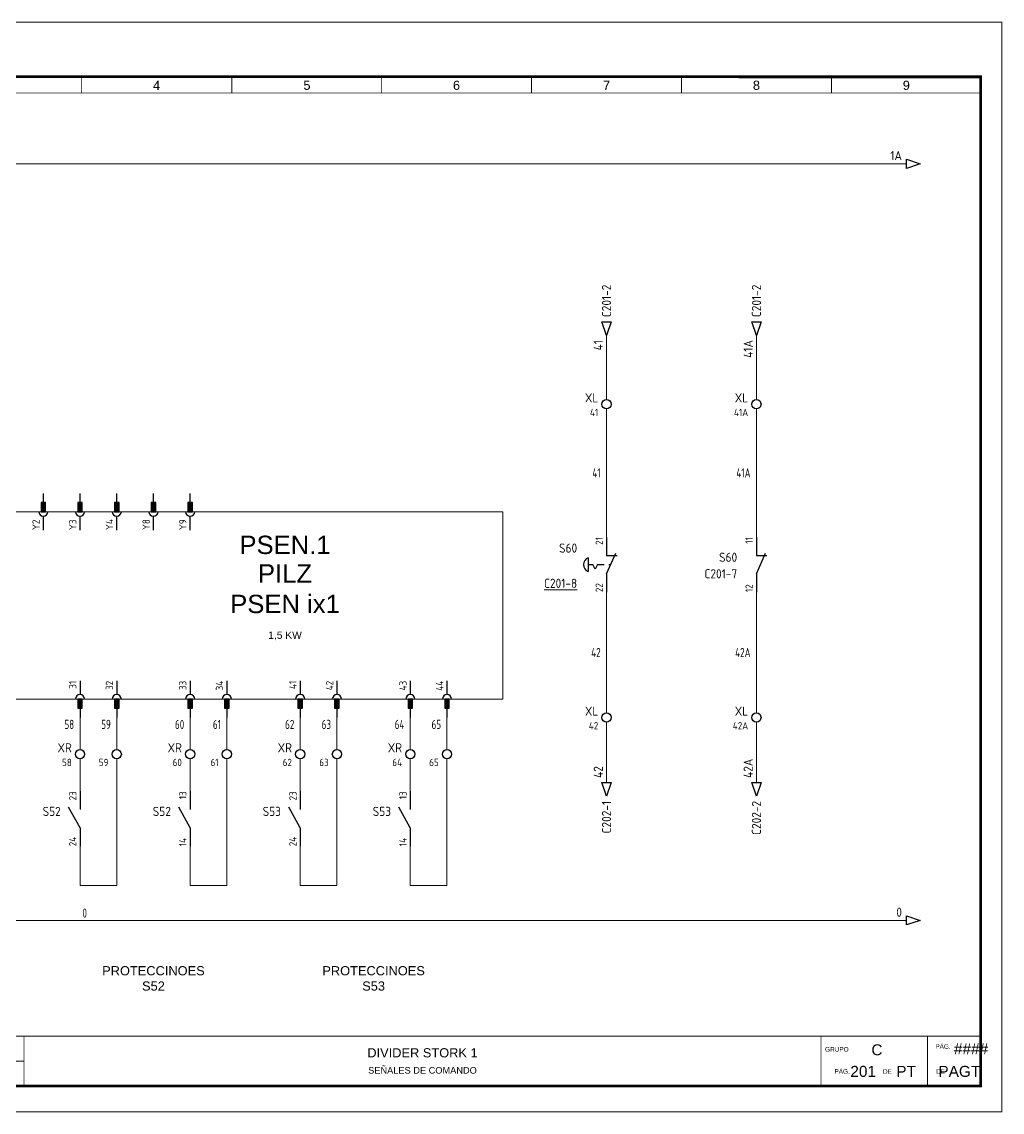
# Model space of a CAD drawing. Header units: millimetres. Extents: x -135 to 420, y 0 to 297.
# Drawn here: x 153.1 to 420.2, y 0 to 297.2 of the extents above; entities that cross this region are included whole.
import ezdxf
from ezdxf.enums import TextEntityAlignment as Align

# ---------------------------------------------------------------- set-up
doc = ezdxf.new("R2010")
doc.units = ezdxf.units.MM
for name, color, linetype, lineweight in [('eProC - L2', 41, 'Continuous', 20), ('RED_15', 1, 'Continuous', 15), ('WHT_15', 7, 'Continuous', 15)]:
    doc.layers.add(name, color=color, linetype=linetype, lineweight=lineweight)
for name, color, linetype in [('SYMS', 7, 'Continuous'), ('TAGS', 150, 'Continuous'), ('TERMS', 123, 'Continuous'), ('WIREFIXED', 7, 'Continuous'), ('WIRENO', 72, 'Continuous'), ('WIREREF', 52, 'Continuous'), ('WIREREF_DEST', 52, 'Continuous'), ('XREF', 7, 'Continuous'), ('XREFCHILD', 134, 'Continuous')]:
    doc.layers.add(name, color=color, linetype=linetype)
doc.styles.get("Standard").update_dxf_attribs({"font": 'arial.ttf'})
doc.styles.add('WD_IEC', font='ISOCP2.shx', dxfattribs={"width": 0.9, "height": 4})
picture_1 = doc.add_image_def('image1.jpg', size_in_pixel=(564, 174))

# ---------------------------------------------------------------- blocks, each defined once
blk = doc.blocks.new('eproc_rotulo_010')
at = {"layer": 'eProC - L2', "color": 0, "lineweight": 5, "const_width": 0.233}
for points in [[(0.12, 297.12), (420.12, 297.12), (420.12, 0.12), (0.12, 0.12), (0.12, 297.12)], [(5.9, 20.72), (414.37, 20.7)], [(49.98, 7.12), (49.98, 20.72)], [(70.35, 7.12), (70.35, 20.72)], [(153.64, 7.04), (153.64, 20.64)], [(70.35, 13.92), (153.64, 13.92)], [(126.3, 7.12), (126.3, 13.92)]]:
    blk.add_lwpolyline(points, dxfattribs=at)
at = {"layer": 'eProC - L2', "color": 0}
blk.add_lwpolyline([(420.12, 0.12), (420.12, 297.12), (0.12, 297.12), (0.12, 0.12), (420.12, 0.12)], dxfattribs=at)
at = {"layer": 'eProC - L2', "color": 0, "lineweight": 40, "const_width": 0.75}
blk.add_lwpolyline([(5.92, 7.13), (414.37, 7.11), (414.4, 282.24), (5.95, 282.27)], close=True, dxfattribs=at)
at = {"layer": 'eProC - L2', "color": 0, "lineweight": 5, "const_width": 0.233}
for points in [[(46.8, 277.83), (5.9, 277.83), (5.9, 282.27), (46.8, 282.27)], [(87.64, 277.83), (46.75, 277.83), (46.75, 282.27), (87.64, 282.27)], [(128.54, 277.83), (87.64, 277.83), (87.64, 282.26), (128.54, 282.26)], [(169.38, 277.83), (128.49, 277.83), (128.49, 282.26), (169.38, 282.26)], [(210.28, 277.82), (169.38, 277.82), (169.38, 282.26), (210.28, 282.26)], [(251.12, 277.82), (210.23, 277.82), (210.23, 282.26), (251.12, 282.26)], [(373.76, 277.83), (332.86, 277.83), (332.86, 282.27), (373.76, 282.27)], [(414.6, 277.83), (373.71, 277.83), (373.71, 282.27), (414.6, 282.27)], [(292.02, 277.82), (251.12, 277.82), (251.12, 282.25), (292.02, 282.25)], [(332.86, 277.82), (291.97, 277.82), (291.97, 282.25), (332.86, 282.25)]]:
    blk.add_lwpolyline(points, close=True, dxfattribs=at)
at = {"layer": 'eProC - L2', "color": 0, "lineweight": 0, "const_width": 0.233}
for points in [[(370.87, 7.1), (370.87, 20.7)], [(399.87, 7.1), (399.87, 20.7)]]:
    blk.add_lwpolyline(points, dxfattribs=at)
at = {"layer": 'eProC - L2', "color": 0, "lineweight": 20, "char_height": 2.5, "attachment_point": 8}
for s, insert in [('{\\fArial|b0|i0|c0|p18;0}', (26.3, 278.65)), ('{\\fArial|b0|i0|c0|p18;1}', (67.19, 278.65)), ('{\\fArial|b0|i0|c0|p18;2}', (108.3, 278.65)), ('{\\fArial|b0|i0|c0|p18;3}', (148.93, 278.65)), ('{\\fArial|b0|i0|c0|p18;4}', (189.78, 278.65)), ('{\\fArial|b0|i0|c0|p18;5}', (230.77, 278.65)), ('{\\fArial|b0|i0|c0|p18;6}', (271.52, 278.65)), ('{\\fArial|b0|i0|c0|p18;7}', (312.41, 278.65)), ('{\\fArial|b0|i0|c0|p18;8}', (353.26, 278.65)), ('{\\fArial|b0|i0|c0|p18;9}', (394.11, 278.65))]:
    blk.add_mtext(s, dxfattribs=dict(at, insert=insert))
at = {"layer": 'eProC - L2', "color": 0, "char_height": 1.2552}
for s, insert, attachment_point in [('{\\fArial|b0|i0|c0|p18;CONFECCIÓN }', (60.16, 18.11), 8), ('{\\fArial|b0|i0|c0|p18;CLIENTE}', (72.05, 18.11), 7), ('{\\fArial|b0|i0|c0|p18;PÁG.}', (402.01, 17.26), 7), ('{\\fArial|b0|i0|c0|p18;GRUPO}', (371.96, 16.49), 7), ('{\\fArial|b0|i0|c0|p18;ULTIMA VERSIÓN}', (60.16, 12.05), 8), ('{\\fArial|b0|i0|c0|p18;ARCHIVO}', (72.15, 11.76), 7), ('{\\fArial|b0|i0|c0|p18;FECHA}', (128.15, 11.76), 7), ('{\\fArial|b0|i0|c0|p18;PÁG.}', (374.51, 10.46), 7), ('{\\fArial|b0|i0|c0|p18;DE}', (387.74, 10.46), 7), ('{\\fArial|b0|i0|c0|p18;DE}', (402.24, 10.46), 7)]:
    blk.add_mtext(s, dxfattribs=dict(at, insert=insert, attachment_point=attachment_point))
at = {"layer": 'eProC - L2', "color": 0}
for tag, p in [('GR', (386.11, 17)), ('PGRAL', (411.76, 17.25)), ('PG', (382.35, 11.13)), ('PT', (394.05, 11.13)), ('PAGT', (408.55, 11.13))]:
    blk.add_attdef(tag, text='', height=3, dxfattribs=at).set_placement(p, align=Align.MIDDLE_CENTER)
for tag, height, p in [('CONF', 2.31, (60.16, 14.76)), ('CLIENTE', 2.31, (111.99, 14.74)), ('DESC_1', 2.5, (262.25, 14.94)), ('DESC__2', 1.8, (262.25, 10.51)), ('ULT', 2.31, (60.16, 8.79)), ('ARCH', 2.31, (98.32, 8.46)), ('FECHA', 2.31, (139.94, 8.5))]:
    blk.add_attdef(tag, text='', height=height, dxfattribs=at).set_placement(p, align=Align.CENTER)
at = {"layer": 'eProC - L2', "color": 0, "flags": 9}
blk.add_attdef('WD_TB', (0.12, 0.12), '', height=2.5, dxfattribs=at)
at = {"layer": 'eProC - L2', "color": 0}
image = blk.add_image(picture_1, insert=(5.9, 7.12), size_in_units=(44.08, 13.6), dxfattribs=at)
image.dxf.flags = 7
blk = doc.blocks.new('WD_WNH')
at = {"linetype": 'Continuous', "style": 'WD_IEC', "width": 0.8}
blk.add_attdef('WIRENO', text='', height=2.5, dxfattribs=at).set_placement((0, 0.75), align=Align.CENTER)
at = {"style": 'WD_IEC', "flags": 1}
for tag, p in [('W08USER', (0, 0.375)), ('W04USER', (0, 0.875)), ('W05USER', (0, 0.75)), ('W09USER', (0, 0.25)), ('W03USER', (0, 1)), ('W06USER', (0, 0.625)), ('W07USER', (0, 0.5)), ('W02USER', (0, 1.125)), ('W01USER', (0, 1.25)), ('W10USER', (0, 0.125))]:
    blk.add_attdef(tag, text='', height=0.08, dxfattribs=at).set_placement(p, align=Align.CENTER)
blk = doc.blocks.new('VC02PJ1')
for p, q in [((0, 2.5), (0, 5)), ((0, -5), (0, -1.25))]:
    blk.add_line(p, q)
blk.add_lwpolyline([(-0.63, 0), (0.62, 0), (0.62, 2.5), (-0.63, 2.5)], close=True)
blk.add_arc((0, 0), 1.25, 180, 0)
blk.add_solid([(-0.63, 2.5), (-0.63, 0), (0.62, 2.5), (0.62, 0)])
at = {"style": 'WD_IEC'}
for tag, p in [('INST', (-5.25, 8)), ('LOC', (-5.25, 5)), ('TAG2', (-5.25, 2)), ('DESC1', (-5.25, -5.6)), ('DESC2', (-5.25, -8.6)), ('DESC3', (-5.25, -11.6))]:
    blk.add_attdef(tag, text='', height=2.5, dxfattribs=at).set_placement(p, align=Align.RIGHT)
at = {"style": 'WD_IEC', "flags": 1}
for tag, p, height in [('X2TERM01', (0, 5), 0.32), ('X2TERMDESC01', (0, 4.48), 0.32), ('X4LINK', (-1.25, 1.25), 0.32), ('X1LINK', (1.25, 1.25), 0.32), ('X8TERM01', (0, -5), 0.32), ('X8TERMDESC01', (0, -5.52), 0.32), ('FAMILY', (2.75, -4.25), 1)]:
    blk.add_attdef(tag, p, '', height=height, dxfattribs=at)
at = {"style": 'WD_IEC'}
blk.add_attdef('TERM01', (-1, -5), '', height=2, rotation=90, dxfattribs=at)
blk = doc.blocks.new('VCN1JP')
for p, q in [((0, 5), (0, 1.25)), ((0, -2.5), (0, -5))]:
    blk.add_line(p, q)
blk.add_lwpolyline([(0.62, 0), (-0.62, 0), (-0.62, -2.5), (0.62, -2.5)], close=True)
blk.add_arc((0, 0), 1.25, 0, 180)
blk.add_solid([(0.62, -2.5), (0.62, 0), (-0.62, -2.5), (-0.62, 0)])
at = {"style": 'WD_IEC'}
for tag, p in [('INST', (-5.25, 8)), ('LOC', (-5.25, 5)), ('TAG1', (-5.25, 2)), ('DESC1', (-5.25, -5.1)), ('DESC2', (-5.25, -8.1)), ('DESC3', (-5.25, -11.1))]:
    blk.add_attdef(tag, text='', height=2.5, dxfattribs=at).set_placement(p, align=Align.RIGHT)
blk.add_attdef('TERM02', text='', height=2, rotation=90, dxfattribs=at).set_placement((-1, 5), align=Align.RIGHT)
at = {"style": 'WD_IEC', "flags": 1}
for tag, p, height in [('X2TERM02', (0, 5), 0.32), ('X2TERMDESC02', (0, 4.48), 0.32), ('MFG', (2.75, 4), 1.5), ('CAT', (2.75, 1.5), 1.5), ('X4LINK', (-1.25, -1.25), 0.32), ('X1LINK', (1.25, -1.25), 0.32), ('ASSYCODE', (2.75, -2.75), 1), ('X8TERM01', (0, -5), 0.32), ('X8TERMDESC01', (0, -5.52), 0.32), ('FAMILY', (2.75, -4.25), 1), ('CATDESC', (2.75, -5.75), 1), ('WDBLKNAM', (2.75, -7.16), 1)]:
    blk.add_attdef(tag, p, '', height=height, dxfattribs=at)
at = {"style": 'WD_IEC'}
blk.add_attdef('TERM01', (-1, -5), '', height=2, rotation=90, dxfattribs=at)
blk = doc.blocks.new('VT0002')
blk.add_circle((0, 0), 1.25)
at = {"style": 'WD_IEC'}
for tag, p in [('INST', (-2.25, 6.5)), ('LOC', (-2.25, 3.5)), ('DESC1', (-2.25, -6.25)), ('DESC2', (-2.25, -9.25)), ('DESC3', (-2.25, -12.25))]:
    blk.add_attdef(tag, text='', height=2.5, dxfattribs=at).set_placement(p, align=Align.RIGHT)
at = {"style": 'WD_IEC', "flags": 1}
for tag, p, height in [('ASSYCODE', (2.75, 10.75), 1), ('CATDESC', (2.75, 9.25), 1), ('MFG', (2.75, 7.25), 1.5), ('CAT', (2.75, 4.75), 1.5), ('X4PIN01', (-1.25, 1), 0.25), ('X4TERM01', (-1.25, 0), 0.25), ('X4TERMDESC01', (-1.25, 0.5), 0.4), ('STRIPSEQ', (0, 0), 0.025), ('X2PIN01', (0, 2.25), 0.25), ('X2TERM01', (0, 1.25), 0.25), ('X8PIN01', (0, -0.25), 0.25), ('X2TERMDESC01', (0, 1.75), 0.4), ('X1PIN01', (1.25, 1), 0.25), ('X1TERM01', (1.25, 0), 0.25), ('X1TERMDESC01', (1.25, 0.5), 0.4), ('LINKTERM', (0, -0.04), 0.025), ('X8TERM01', (0, -1.25), 0.25), ('X8TERMDESC01', (0, -0.75), 0.4)]:
    blk.add_attdef(tag, p, '', height=height, dxfattribs=at)
at = {"style": 'WD_IEC', "flags": 8}
for tag, height, p in [('TAGSTRIP', 2.5, (-2.25, 0.5)), ('TERM01', 2, (-2.25, -3.25))]:
    blk.add_attdef(tag, text='', height=height, dxfattribs=at).set_placement(p, align=Align.RIGHT)
blk = doc.blocks.new('VCR21')
for p, q in [((0, 7.5), (0, 2.5)), ((0, -2.5), (-3.12, 3.12)), ((0, -2.5), (0, -7.5))]:
    blk.add_line(p, q)
at = {"style": 'WD_IEC'}
for tag, p in [('INST', (-5.25, 6.75)), ('LOC', (-5.25, 3.75)), ('TAG2', (-5.25, 0.75)), ('XREF', (-5.25, -3.75)), ('DESC1', (-5.25, -6.75)), ('DESC2', (-5.25, -9.75)), ('DESC3', (-5.25, -12.75))]:
    blk.add_attdef(tag, text='', height=2.5, dxfattribs=at).set_placement(p, align=Align.RIGHT)
blk.add_attdef('TERM01', text='', height=2, rotation=90, dxfattribs=at).set_placement((-1, 7.5), align=Align.RIGHT)
at = {"style": 'WD_IEC', "flags": 1}
for tag, p, height in [('X2TERM01', (0, 7.5), 0.32), ('X4LINK', (-2.75, 0), 0.32), ('X1LINK', (-0.5, 0), 0.32), ('CONTACT', (4, -3.5), 1), ('FAMILY', (4, -5), 1), ('COMMON', (5.25, -4.75), 1), ('X8TERM02', (0, -7.5), 0.32)]:
    blk.add_attdef(tag, p, '', height=height, dxfattribs=at)
at = {"style": 'WD_IEC'}
blk.add_attdef('TERM02', (-1, -7.5), '', height=2, rotation=90, dxfattribs=at)
blk = doc.blocks.new('WD_WNV')
at = {"linetype": 'Continuous', "style": 'WD_IEC', "width": 0.8}
blk.add_attdef('WIRENO', text='', height=2.5, dxfattribs=at).set_placement((-1.6, 0), align=Align.MIDDLE_RIGHT)
at = {"style": 'WD_IEC', "flags": 1}
for tag, p in [('W08USER', (-1, 0.375)), ('W04USER', (-1, 0.875)), ('W05USER', (-1, 0.75)), ('W09USER', (-1, 0.25)), ('W03USER', (-1, 1)), ('W06USER', (-1, 0.625)), ('W07USER', (-1, 0.5)), ('W02USER', (-1, 1.125)), ('W01USER', (-1, 1.25)), ('W10USER', (-1, 0.125))]:
    blk.add_attdef(tag, text='', height=0.08, dxfattribs=at).set_placement(p, align=Align.CENTER)
blk = doc.blocks.new('VPB12ML')
for p, q in [((0, 7.5), (0, 2.5)), ((0, -2.5), (2.5, 3.125)), ((-5, 1.875), (-5, -1.875)), ((-5, 0), (-3.75, 0)), ((-3.125, -1.25), (-3.75, 0)), ((-2.5, 0), (-3.125, -1.25)), ((-2.5, 0), (-0.625, 0)), ((0, 2.5), (2.8678, 2.5)), ((0.625, 0), (1.11111, 0)), ((0, -2.5), (0, -7.5))]:
    blk.add_line(p, q)
blk.add_arc((-4.21875, 0), 2.03125, 112.6198649, 247.3801351)
at = {"style": 'WD_IEC'}
for tag, p in [('INST', (-8, 10.25)), ('LOC', (-8, 6.75)), ('TAG1', (-8, 3.25)), ('DESC1', (-8, -10.35)), ('DESC2', (-8, -13.85)), ('DESC3', (-8, -17.35))]:
    blk.add_attdef(tag, text='', height=2.5, dxfattribs=at).set_placement(p, align=Align.RIGHT)
blk.add_attdef('TERM01', text='', height=2, rotation=90, dxfattribs=at).set_placement((-1, 7.5), align=Align.RIGHT)
at = {"style": 'WD_IEC', "flags": 1}
for tag, p, height in [('X2TERM01', (0, 7.5), 0.32), ('CONTACT', (0.5, 4.5), 1), ('COMMON', (1.75, 3.25), 1), ('X1LINK', (1.5, 0), 0.32), ('ASSYCODE', (1, -4), 1), ('FAMILY', (1, -5.5), 1), ('X8TERM02', (0, -7.5), 0.32), ('CATDESC', (1, -7), 1)]:
    blk.add_attdef(tag, p, '', height=height, dxfattribs=at)
at = {"style": 'WD_IEC', "flags": 9}
for tag, p in [('MFG', (-8.5, -0.25)), ('CAT', (-8.5, -2.75))]:
    blk.add_attdef(tag, text='', height=1.5, dxfattribs=at).set_placement(p, align=Align.RIGHT)
at = {"style": 'WD_IEC'}
blk.add_attdef('TERM02', (-1, -7.5), '', height=2, rotation=90, dxfattribs=at)
at = {"lineweight": 15, "style": 'WD_IEC'}
blk.add_attdef('XREF', text='', height=2.5, dxfattribs=at).set_placement((-8, -6.35), align=Align.RIGHT)
blk = doc.blocks.new('VSW22')
for p, q in [((0, 7.5), (0, 2.5)), ((0, -2.5), (2.5, 3.12)), ((0, 2.5), (2.87, 2.5)), ((0, -2.5), (0, -7.5))]:
    blk.add_line(p, q)
at = {"style": 'WD_IEC'}
for tag, p in [('INST', (-5.25, 7.75)), ('LOC', (-5.25, 4.25)), ('TAG2', (-5.25, 0.75)), ('XREF', (-5.25, -3.75)), ('DESC1', (-5.25, -7.6)), ('DESC2', (-5.25, -11.1)), ('DESC3', (-5.25, -14.6)), ('WDTAGALT', (-5.5, -17.62))]:
    blk.add_attdef(tag, text='', height=2.5, dxfattribs=at).set_placement(p, align=Align.RIGHT)
blk.add_attdef('TERM01', text='', height=2, rotation=90, dxfattribs=at).set_placement((-1, 7.5), align=Align.RIGHT)
at = {"style": 'WD_IEC', "flags": 1}
for tag, p, height in [('X2TERM01', (0, 7.5), 0.32), ('X4LINK', (-2, 0), 0.32), ('X1LINK', (1.11, 0), 0.32), ('CONTACT', (4, -3.5), 1), ('FAMILY', (4, -5), 1), ('COMMON', (5.25, -4.75), 1), ('X8TERM02', (0, -7.5), 0.32)]:
    blk.add_attdef(tag, p, '', height=height, dxfattribs=at)
at = {"style": 'WD_IEC'}
blk.add_attdef('TERM02', (-1, -7.5), '', height=2, rotation=90, dxfattribs=at)
blk = doc.blocks.new('HA1D2')
blk.add_lwpolyline([(0, 0), (-1.25, 3.75), (1.25, 3.75)], close=True)
at = {"style": 'WD_IEC'}
blk.add_attdef('XREF', text='', height=2.5, rotation=90, dxfattribs=at).set_placement((0, 5), align=Align.MIDDLE_LEFT)
at = {"style": 'WD_IEC', "flags": 1}
blk.add_attdef('SIGCODE', text='', height=1, dxfattribs=at).set_placement((-2.5, 1.8), align=Align.RIGHT)
blk.add_attdef('X8TERM01', (0, 0), '', height=0.32, dxfattribs=at)
at = {"style": 'WD_IEC', "flags": 8}
blk.add_attdef('WIRENO', text='', height=2.5, rotation=90, dxfattribs=at).set_placement((-1, -1.25), align=Align.RIGHT)
at = {"style": 'WD_IEC'}
blk.add_attdef('DESC1', text='', height=2.5, rotation=90, dxfattribs=at).set_placement((1, -1.25), align=Align.TOP_RIGHT)
blk = doc.blocks.new('HA1S4')
blk.add_lwpolyline([(0, -3.75), (-1.25, 0), (1.25, 0)], close=True)
at = {"style": 'WD_IEC', "flags": 8}
blk.add_attdef('WIRENO', (-1, 1.25), '', height=2.5, rotation=90, dxfattribs=at)
at = {"style": 'WD_IEC'}
blk.add_attdef('DESC1', text='', height=2.5, rotation=90, dxfattribs=at).set_placement((1, 1.25), align=Align.TOP_LEFT)
at = {"style": 'WD_IEC', "flags": 1}
blk.add_attdef('X2TERM01', (0, 0), '', height=0.32, dxfattribs=at)
blk.add_attdef('SIGCODE', text='', height=1, dxfattribs=at).set_placement((-2.5, -3.2), align=Align.RIGHT)
at = {"style": 'WD_IEC'}
blk.add_attdef('XREF', text='', height=2.5, rotation=90, dxfattribs=at).set_placement((0, -5), align=Align.MIDDLE_RIGHT)
blk = doc.blocks.new('HA1S1')
blk.add_lwpolyline([(0, 1.25), (3.75, 0), (0, -1.25)], close=True)
at = {"style": 'WD_IEC'}
for tag, height, flags, p in [('WIRENO', 2.5, 8, (-1.25, 1)), ('SIGCODE', 1, 1, (5, 1.8))]:
    blk.add_attdef(tag, text='', height=height, dxfattribs=dict(at, flags=flags)).set_placement(p, align=Align.RIGHT)
at = {"style": 'WD_IEC', "flags": 1}
blk.add_attdef('X4TERM01', (0, 0), '', height=0.32, dxfattribs=at)
at = {"style": 'WD_IEC'}
blk.add_attdef('XREF', text='', height=2.5, dxfattribs=at).set_placement((5, 0), align=Align.MIDDLE_LEFT)
blk.add_attdef('DESC1', text='', height=2.5, dxfattribs=at).set_placement((-1.25, -1), align=Align.TOP_RIGHT)

msp = doc.modelspace()

# ---------------------------------------------------------------- linework, layer by layer
at = {"layer": 'eProC - L2'}
for p, q in [((284.16, 163.69), (42.29, 163.69)), ((284.16, 163.69), (284.16, 112.59)), ((284.16, 112.59), (42.29, 112.59))]:
    msp.add_line(p, q, dxfattribs=at)
at = {"layer": 'RED_15'}
for p, q in [((26.35, 258.52), (394.16, 258.52)), ((312.41, 211.72), (312.41, 194.24)), ((353.26, 211.72), (353.26, 194.24)), ((312.41, 191.74), (312.41, 156.77)), ((353.26, 191.74), (353.26, 156.77)), ((312.41, 141.77), (312.41, 108.83)), ((353.26, 141.77), (353.26, 108.83)), ((168.93, 107.59), (168.93, 98.84)), ((178.93, 98.84), (178.93, 107.59)), ((198.93, 107.59), (198.93, 98.84)), ((208.93, 98.84), (208.93, 107.59)), ((228.93, 107.59), (228.93, 98.84)), ((238.93, 98.84), (238.93, 107.59)), ((258.93, 107.59), (258.93, 98.84)), ((268.93, 98.84), (268.93, 107.59)), ((312.41, 106.33), (312.41, 89.86)), ((353.26, 106.33), (353.26, 89.86)), ((168.93, 96.34), (168.93, 87.49)), ((178.93, 61.75), (178.93, 96.34)), ((198.93, 96.34), (198.93, 87.49)), ((208.93, 61.75), (208.93, 96.34)), ((228.93, 96.34), (228.93, 87.49)), ((238.93, 61.75), (238.93, 96.34)), ((258.93, 96.34), (258.93, 87.49)), ((268.93, 61.75), (268.93, 96.34)), ((168.93, 72.49), (168.93, 61.75)), ((198.93, 72.49), (198.93, 61.75)), ((228.93, 72.49), (228.93, 61.75)), ((258.93, 72.49), (258.93, 61.75)), ((168.93, 61.75), (178.93, 61.75)), ((198.93, 61.75), (208.93, 61.75)), ((228.93, 61.75), (238.93, 61.75)), ((258.93, 61.75), (268.93, 61.75))]:
    msp.add_line(p, q, dxfattribs=at)
at = {"layer": 'WHT_15'}
msp.add_line((26.35, 52.29), (394.16, 52.29), dxfattribs=at)

# ---------------------------------------------------------------- block references
at = {"layer": 'eProC - L2'}
msp.add_blockref('eproc_rotulo_010', (0, 0), dxfattribs=at).add_auto_attribs({'PAGT': 'PAGT', 'PGRAL': '####', 'PT': 'PT', 'CONF': 'CONF', 'ULT': 'ULT', 'ARCH': '----', 'GR': 'C', 'PG': '201', 'DESC_1': 'DIVIDER STORK 1', 'DESC__2': 'SEÑALES DE COMANDO', 'FECHA': '02/02/2021', 'CLIENTE': 'MOLINOS SA - PTA SANTA CLARA'})
at = {"layer": 'SYMS'}
ref = msp.add_blockref('HA1S1', (394.16, 258.52), dxfattribs=at)
ref.add_attrib('WIRENO', '1A', dxfattribs={"layer": 'WIREREF', "height": 2.5, "style": 'WD_IEC', "flags": 8}).set_placement((392.91, 259.52), align=Align.RIGHT)
ref = msp.add_blockref('HA1D2', (312.41, 211.72), dxfattribs=at)
ref.add_attrib('XREF', 'C201-2', dxfattribs={"layer": 'XREF', "height": 2.5, "rotation": 90, "style": 'WD_IEC'}).set_placement((312.41, 216.72), align=Align.MIDDLE_LEFT)
ref.add_attrib('WIRENO', '41', dxfattribs={"layer": 'WIREREF_DEST', "height": 2.5, "rotation": 90, "style": 'WD_IEC', "flags": 8}).set_placement((311.41, 210.47), align=Align.RIGHT)
ref = msp.add_blockref('HA1D2', (353.26, 211.72), dxfattribs=at)
ref.add_attrib('XREF', 'C201-2', dxfattribs={"layer": 'XREF', "height": 2.5, "rotation": 90, "style": 'WD_IEC'}).set_placement((353.26, 216.72), align=Align.MIDDLE_LEFT)
ref.add_attrib('WIRENO', '41A', dxfattribs={"layer": 'WIREREF_DEST', "height": 2.5, "rotation": 90, "style": 'WD_IEC', "flags": 8}).set_placement((352.26, 210.47), align=Align.RIGHT)
ref = msp.add_blockref('VT0002', (312.41, 192.99), dxfattribs=at)
ref.add_attrib('TERM01', '41', dxfattribs={"layer": 'TERMS', "height": 2, "style": 'WD_IEC', "flags": 8}).set_placement((310.16, 189.74), align=Align.RIGHT)
ref.add_attrib('TAGSTRIP', 'XL', dxfattribs={"layer": 'TAGS', "height": 2.5, "style": 'WD_IEC', "flags": 8}).set_placement((310.16, 193.49), align=Align.RIGHT)
ref = msp.add_blockref('VT0002', (353.26, 192.99), dxfattribs=at)
ref.add_attrib('TERM01', '41A', dxfattribs={"layer": 'TERMS', "height": 2, "style": 'WD_IEC', "flags": 8}).set_placement((351.01, 189.74), align=Align.RIGHT)
ref.add_attrib('TAGSTRIP', 'XL', dxfattribs={"layer": 'TAGS', "height": 2.5, "style": 'WD_IEC', "flags": 8}).set_placement((351.01, 193.49), align=Align.RIGHT)
ref = msp.add_blockref('VC02PJ1', (158.93, 163.69), dxfattribs=at)
ref.add_attrib('TERM01', 'Y2', (157.93, 158.69), dxfattribs={"layer": 'TERMS', "height": 2, "rotation": 90, "style": 'WD_IEC'})
ref = msp.add_blockref('VC02PJ1', (168.93, 163.69), dxfattribs=at)
ref.add_attrib('TERM01', 'Y3', (167.93, 158.69), dxfattribs={"layer": 'TERMS', "height": 2, "rotation": 90, "style": 'WD_IEC'})
ref = msp.add_blockref('VC02PJ1', (178.93, 163.69), dxfattribs=at)
ref.add_attrib('TERM01', 'Y4', (177.93, 158.69), dxfattribs={"layer": 'TERMS', "height": 2, "rotation": 90, "style": 'WD_IEC'})
ref = msp.add_blockref('VC02PJ1', (188.93, 163.69), dxfattribs=at)
ref.add_attrib('TERM01', 'Y8', (187.93, 158.69), dxfattribs={"layer": 'TERMS', "height": 2, "rotation": 90, "style": 'WD_IEC'})
ref = msp.add_blockref('VC02PJ1', (198.93, 163.69), dxfattribs=at)
ref.add_attrib('TERM01', 'Y9', (197.93, 158.69), dxfattribs={"layer": 'TERMS', "height": 2, "rotation": 90, "style": 'WD_IEC'})
ref = msp.add_blockref('VPB12ML', (312.41, 149.27), dxfattribs=at)
ref.add_attrib('TERM02', '22', (311.41, 141.77), dxfattribs={"layer": 'TERMS', "height": 2, "rotation": 90, "style": 'WD_IEC'})
ref.add_attrib('TERM01', '21', dxfattribs={"layer": 'TERMS', "height": 2, "rotation": 90, "style": 'WD_IEC'}).set_placement((311.41, 156.77), align=Align.RIGHT)
ref.add_attrib('XREF', '%%uC201-8%%u', dxfattribs={"layer": 'XREF', "lineweight": 15, "height": 2.5, "style": 'WD_IEC'}).set_placement((304.41, 142.92), align=Align.RIGHT)
ref.add_attrib('TAG1', 'S60', dxfattribs={"layer": 'TAGS', "height": 2.5, "style": 'WD_IEC'}).set_placement((304.41, 152.52), align=Align.RIGHT)
ref = msp.add_blockref('VSW22', (353.26, 149.27), dxfattribs=at)
ref.add_attrib('TERM02', '12', (352.26, 141.77), dxfattribs={"layer": 'TERMS', "height": 2, "rotation": 90, "style": 'WD_IEC'})
ref.add_attrib('TERM01', '11', dxfattribs={"layer": 'TERMS', "height": 2, "rotation": 90, "style": 'WD_IEC'}).set_placement((352.26, 156.77), align=Align.RIGHT)
ref.add_attrib('XREF', 'C201-7', dxfattribs={"layer": 'XREFCHILD', "height": 2.5, "style": 'WD_IEC'}).set_placement((348.01, 145.52), align=Align.RIGHT)
ref.add_attrib('TAG2', 'S60', dxfattribs={"layer": 'TAGS', "height": 2.5, "style": 'WD_IEC'}).set_placement((348.01, 150.02), align=Align.RIGHT)
ref = msp.add_blockref('VCN1JP', (168.93, 112.59), dxfattribs=at)
ref.add_attrib('TERM02', '31', dxfattribs={"layer": 'TERMS', "height": 2, "rotation": 90, "style": 'WD_IEC'}).set_placement((167.93, 117.59), align=Align.RIGHT)
ref = msp.add_blockref('VCN1JP', (178.93, 112.59), dxfattribs=at)
ref.add_attrib('TERM02', '32', dxfattribs={"layer": 'TERMS', "height": 2, "rotation": 90, "style": 'WD_IEC'}).set_placement((177.93, 117.59), align=Align.RIGHT)
ref = msp.add_blockref('VCN1JP', (198.93, 112.59), dxfattribs=at)
ref.add_attrib('TERM02', '33', dxfattribs={"layer": 'TERMS', "height": 2, "rotation": 90, "style": 'WD_IEC'}).set_placement((197.93, 117.59), align=Align.RIGHT)
ref = msp.add_blockref('VCN1JP', (208.93, 112.59), dxfattribs=at)
ref.add_attrib('TERM02', '34', dxfattribs={"layer": 'TERMS', "height": 2, "rotation": 90, "style": 'WD_IEC'}).set_placement((207.93, 117.59), align=Align.RIGHT)
ref = msp.add_blockref('VCN1JP', (228.93, 112.59), dxfattribs=at)
ref.add_attrib('TERM02', '41', dxfattribs={"layer": 'TERMS', "height": 2, "rotation": 90, "style": 'WD_IEC'}).set_placement((227.93, 117.59), align=Align.RIGHT)
ref = msp.add_blockref('VCN1JP', (238.93, 112.59), dxfattribs=at)
ref.add_attrib('TERM02', '42', dxfattribs={"layer": 'TERMS', "height": 2, "rotation": 90, "style": 'WD_IEC'}).set_placement((237.93, 117.59), align=Align.RIGHT)
ref = msp.add_blockref('VCN1JP', (258.93, 112.59), dxfattribs=at)
ref.add_attrib('TERM02', '43', dxfattribs={"layer": 'TERMS', "height": 2, "rotation": 90, "style": 'WD_IEC'}).set_placement((257.93, 117.59), align=Align.RIGHT)
ref = msp.add_blockref('VCN1JP', (268.93, 112.59), dxfattribs=at)
ref.add_attrib('TERM02', '44', dxfattribs={"layer": 'TERMS', "height": 2, "rotation": 90, "style": 'WD_IEC'}).set_placement((267.93, 117.59), align=Align.RIGHT)
ref = msp.add_blockref('VT0002', (312.41, 107.58), dxfattribs=at)
ref.add_attrib('TERM01', '42', dxfattribs={"layer": 'TERMS', "height": 2, "style": 'WD_IEC', "flags": 8}).set_placement((310.16, 104.33), align=Align.RIGHT)
ref.add_attrib('TAGSTRIP', 'XL', dxfattribs={"layer": 'TAGS', "height": 2.5, "style": 'WD_IEC', "flags": 8}).set_placement((310.16, 108.08), align=Align.RIGHT)
ref = msp.add_blockref('VT0002', (353.26, 107.58), dxfattribs=at)
ref.add_attrib('TERM01', '42A', dxfattribs={"layer": 'TERMS', "height": 2, "style": 'WD_IEC', "flags": 8}).set_placement((351.01, 104.33), align=Align.RIGHT)
ref.add_attrib('TAGSTRIP', 'XL', dxfattribs={"layer": 'TAGS', "height": 2.5, "style": 'WD_IEC', "flags": 8}).set_placement((351.01, 108.08), align=Align.RIGHT)
ref = msp.add_blockref('VT0002', (168.93, 97.59), dxfattribs=at)
ref.add_attrib('TERM01', '58', dxfattribs={"layer": 'TERMS', "height": 2, "style": 'WD_IEC', "flags": 8}).set_placement((166.68, 94.34), align=Align.RIGHT)
ref.add_attrib('TAGSTRIP', 'XR', dxfattribs={"layer": 'TAGS', "height": 2.5, "style": 'WD_IEC', "flags": 8}).set_placement((166.68, 98.09), align=Align.RIGHT)
ref = msp.add_blockref('VT0002', (178.93, 97.59), dxfattribs=at)
ref.add_attrib('TERM01', '59', dxfattribs={"layer": 'TERMS', "height": 2, "style": 'WD_IEC', "flags": 8}).set_placement((176.68, 94.34), align=Align.RIGHT)
ref = msp.add_blockref('VT0002', (198.93, 97.59), dxfattribs=at)
ref.add_attrib('TERM01', '60', dxfattribs={"layer": 'TERMS', "height": 2, "style": 'WD_IEC', "flags": 8}).set_placement((196.68, 94.34), align=Align.RIGHT)
ref.add_attrib('TAGSTRIP', 'XR', dxfattribs={"layer": 'TAGS', "height": 2.5, "style": 'WD_IEC', "flags": 8}).set_placement((196.68, 98.09), align=Align.RIGHT)
ref = msp.add_blockref('VT0002', (208.93, 97.59), dxfattribs=at)
ref.add_attrib('TERM01', '61', dxfattribs={"layer": 'TERMS', "height": 2, "style": 'WD_IEC', "flags": 8}).set_placement((206.68, 94.34), align=Align.RIGHT)
ref = msp.add_blockref('VT0002', (228.93, 97.59), dxfattribs=at)
ref.add_attrib('TERM01', '62', dxfattribs={"layer": 'TERMS', "height": 2, "style": 'WD_IEC', "flags": 8}).set_placement((226.68, 94.34), align=Align.RIGHT)
ref.add_attrib('TAGSTRIP', 'XR', dxfattribs={"layer": 'TAGS', "height": 2.5, "style": 'WD_IEC', "flags": 8}).set_placement((226.68, 98.09), align=Align.RIGHT)
ref = msp.add_blockref('VT0002', (238.93, 97.59), dxfattribs=at)
ref.add_attrib('TERM01', '63', dxfattribs={"layer": 'TERMS', "height": 2, "style": 'WD_IEC', "flags": 8}).set_placement((236.68, 94.34), align=Align.RIGHT)
ref = msp.add_blockref('VT0002', (258.93, 97.59), dxfattribs=at)
ref.add_attrib('TERM01', '64', dxfattribs={"layer": 'TERMS', "height": 2, "style": 'WD_IEC', "flags": 8}).set_placement((256.68, 94.34), align=Align.RIGHT)
ref.add_attrib('TAGSTRIP', 'XR', dxfattribs={"layer": 'TAGS', "height": 2.5, "style": 'WD_IEC', "flags": 8}).set_placement((256.68, 98.09), align=Align.RIGHT)
ref = msp.add_blockref('VT0002', (268.93, 97.59), dxfattribs=at)
ref.add_attrib('TERM01', '65', dxfattribs={"layer": 'TERMS', "height": 2, "style": 'WD_IEC', "flags": 8}).set_placement((266.68, 94.34), align=Align.RIGHT)
ref = msp.add_blockref('HA1S4', (353.26, 89.86), dxfattribs=at)
ref.add_attrib('XREF', 'C202-2', dxfattribs={"layer": 'XREF', "height": 2.5, "rotation": 90, "style": 'WD_IEC'}).set_placement((353.26, 84.86), align=Align.MIDDLE_RIGHT)
ref.add_attrib('WIRENO', '42A', (352.26, 91.11), dxfattribs={"layer": 'WIREREF', "height": 2.5, "rotation": 90, "style": 'WD_IEC', "flags": 8})
ref = msp.add_blockref('HA1S4', (312.41, 89.86), dxfattribs=at)
ref.add_attrib('XREF', 'C202-1', dxfattribs={"layer": 'XREF', "height": 2.5, "rotation": 90, "style": 'WD_IEC'}).set_placement((312.41, 84.86), align=Align.MIDDLE_RIGHT)
ref.add_attrib('WIRENO', '42', (311.41, 91.11), dxfattribs={"layer": 'WIREREF', "height": 2.5, "rotation": 90, "style": 'WD_IEC', "flags": 8})
ref = msp.add_blockref('VCR21', (168.93, 79.99), dxfattribs=at)
ref.add_attrib('TERM02', '24', (167.93, 72.49), dxfattribs={"layer": 'TERMS', "height": 2, "rotation": 90, "style": 'WD_IEC'})
ref.add_attrib('TERM01', '23', dxfattribs={"layer": 'TERMS', "height": 2, "rotation": 90, "style": 'WD_IEC'}).set_placement((167.93, 87.49), align=Align.RIGHT)
ref.add_attrib('TAG2', 'S52', dxfattribs={"layer": 'TAGS', "height": 2.5, "style": 'WD_IEC'}).set_placement((163.68, 80.74), align=Align.RIGHT)
ref = msp.add_blockref('VCR21', (198.93, 79.99), dxfattribs=at)
ref.add_attrib('TERM02', '14', (197.93, 72.49), dxfattribs={"layer": 'TERMS', "height": 2, "rotation": 90, "style": 'WD_IEC'})
ref.add_attrib('TERM01', '13', dxfattribs={"layer": 'TERMS', "height": 2, "rotation": 90, "style": 'WD_IEC'}).set_placement((197.93, 87.49), align=Align.RIGHT)
ref.add_attrib('TAG2', 'S52', dxfattribs={"layer": 'TAGS', "height": 2.5, "style": 'WD_IEC'}).set_placement((193.68, 80.74), align=Align.RIGHT)
ref = msp.add_blockref('VCR21', (228.93, 79.99), dxfattribs=at)
ref.add_attrib('TERM02', '24', (227.93, 72.49), dxfattribs={"layer": 'TERMS', "height": 2, "rotation": 90, "style": 'WD_IEC'})
ref.add_attrib('TERM01', '23', dxfattribs={"layer": 'TERMS', "height": 2, "rotation": 90, "style": 'WD_IEC'}).set_placement((227.93, 87.49), align=Align.RIGHT)
ref.add_attrib('TAG2', 'S53', dxfattribs={"layer": 'TAGS', "height": 2.5, "style": 'WD_IEC'}).set_placement((223.68, 80.74), align=Align.RIGHT)
ref = msp.add_blockref('VCR21', (258.93, 79.99), dxfattribs=at)
ref.add_attrib('TERM02', '14', (257.93, 72.49), dxfattribs={"layer": 'TERMS', "height": 2, "rotation": 90, "style": 'WD_IEC'})
ref.add_attrib('TERM01', '13', dxfattribs={"layer": 'TERMS', "height": 2, "rotation": 90, "style": 'WD_IEC'}).set_placement((257.93, 87.49), align=Align.RIGHT)
ref.add_attrib('TAG2', 'S53', dxfattribs={"layer": 'TAGS', "height": 2.5, "style": 'WD_IEC'}).set_placement((253.68, 80.74), align=Align.RIGHT)
ref = msp.add_blockref('HA1S1', (394.16, 52.29), dxfattribs=at)
ref.add_attrib('WIRENO', '0', dxfattribs={"layer": 'WIREREF', "height": 2.5, "style": 'WD_IEC', "flags": 8}).set_placement((392.91, 53.29), align=Align.RIGHT)
at = {"layer": 'WIREFIXED'}
ref = msp.add_blockref('WD_WNV', (312.41, 125.3), dxfattribs=at)
ref.add_attrib('WIRENOF', '42', dxfattribs={"linetype": 'Continuous', "height": 2.5, "style": 'WD_IEC', "width": 0.8}).set_placement((310.81, 125.3), align=Align.MIDDLE_RIGHT)
ref = msp.add_blockref('WD_WNV', (353.26, 125.3), dxfattribs=at)
ref.add_attrib('WIRENOF', '42A', dxfattribs={"linetype": 'Continuous', "height": 2.5, "style": 'WD_IEC', "width": 0.8}).set_placement((351.66, 125.3), align=Align.MIDDLE_RIGHT)
ref = msp.add_blockref('WD_WNV', (168.93, 105.71), dxfattribs=at)
ref.add_attrib('WIRENOF', '58', dxfattribs={"linetype": 'Continuous', "height": 2.5, "style": 'WD_IEC', "width": 0.8}).set_placement((167.33, 105.71), align=Align.MIDDLE_RIGHT)
ref = msp.add_blockref('WD_WNV', (178.93, 105.71), dxfattribs=at)
ref.add_attrib('WIRENOF', '59', dxfattribs={"linetype": 'Continuous', "height": 2.5, "style": 'WD_IEC', "width": 0.8}).set_placement((177.33, 105.71), align=Align.MIDDLE_RIGHT)
ref = msp.add_blockref('WD_WNV', (198.93, 105.71), dxfattribs=at)
ref.add_attrib('WIRENOF', '60', dxfattribs={"linetype": 'Continuous', "height": 2.5, "style": 'WD_IEC', "width": 0.8}).set_placement((197.33, 105.71), align=Align.MIDDLE_RIGHT)
ref = msp.add_blockref('WD_WNV', (208.93, 105.71), dxfattribs=at)
ref.add_attrib('WIRENOF', '61', dxfattribs={"linetype": 'Continuous', "height": 2.5, "style": 'WD_IEC', "width": 0.8}).set_placement((207.33, 105.71), align=Align.MIDDLE_RIGHT)
ref = msp.add_blockref('WD_WNV', (228.93, 105.71), dxfattribs=at)
ref.add_attrib('WIRENOF', '62', dxfattribs={"linetype": 'Continuous', "height": 2.5, "style": 'WD_IEC', "width": 0.8}).set_placement((227.33, 105.71), align=Align.MIDDLE_RIGHT)
ref = msp.add_blockref('WD_WNV', (238.93, 105.71), dxfattribs=at)
ref.add_attrib('WIRENOF', '63', dxfattribs={"linetype": 'Continuous', "height": 2.5, "style": 'WD_IEC', "width": 0.8}).set_placement((237.33, 105.71), align=Align.MIDDLE_RIGHT)
ref = msp.add_blockref('WD_WNV', (258.93, 105.71), dxfattribs=at)
ref.add_attrib('WIRENOF', '64', dxfattribs={"linetype": 'Continuous', "height": 2.5, "style": 'WD_IEC', "width": 0.8}).set_placement((257.33, 105.71), align=Align.MIDDLE_RIGHT)
ref = msp.add_blockref('WD_WNV', (268.93, 105.71), dxfattribs=at)
ref.add_attrib('WIRENOF', '65', dxfattribs={"linetype": 'Continuous', "height": 2.5, "style": 'WD_IEC', "width": 0.8}).set_placement((267.33, 105.71), align=Align.MIDDLE_RIGHT)
at = {"layer": 'WIRENO'}
ref = msp.add_blockref('WD_WNV', (312.41, 174.26), dxfattribs=at)
ref.add_attrib('WIRENO', '41', dxfattribs={"linetype": 'Continuous', "height": 2.5, "style": 'WD_IEC', "width": 0.8}).set_placement((310.81, 174.26), align=Align.MIDDLE_RIGHT)
ref = msp.add_blockref('WD_WNV', (353.26, 174.26), dxfattribs=at)
ref.add_attrib('WIRENO', '41A', dxfattribs={"linetype": 'Continuous', "height": 2.5, "style": 'WD_IEC', "width": 0.8}).set_placement((351.66, 174.26), align=Align.MIDDLE_RIGHT)
ref = msp.add_blockref('WD_WNH', (170.2, 52.29), dxfattribs=at)
ref.add_attrib('WIRENO', '0', dxfattribs={"linetype": 'Continuous', "height": 2.5, "style": 'WD_IEC', "width": 0.8}).set_placement((170.2, 53.04), align=Align.CENTER)

# ---------------------------------------------------------------- texts
at = {"layer": 'eProC - L2', "attachment_point": 2}
for s, width, heights, insert, char_height in [('PSEN.1', 21.9317, [20], (224.79, 157.15), 5), ('PILZ\\PPSEN ix1', 113.6692, [18.71], (224.79, 149.38), 5), ('1,5 KW', 39.1677, [6], (224.79, 131.03), 2)]:
    msp.add_mtext_dynamic_manual_height_columns(s, width=width, gutter_width=12.5, heights=heights, dxfattribs=dict(at, insert=insert, char_height=char_height))
at = {"layer": 'TAGS', "char_height": 2.5, "attachment_point": 2}
for s, insert in [('PROTECCINOES^JS52', (188.93, 39.81)), ('PROTECCINOES^JS53', (248.93, 39.81))]:
    msp.add_mtext_dynamic_manual_height_columns(s, width=33.1023, gutter_width=12.5, heights=[0], dxfattribs=dict(at, insert=insert))

doc.saveas('drawing.dxf')
